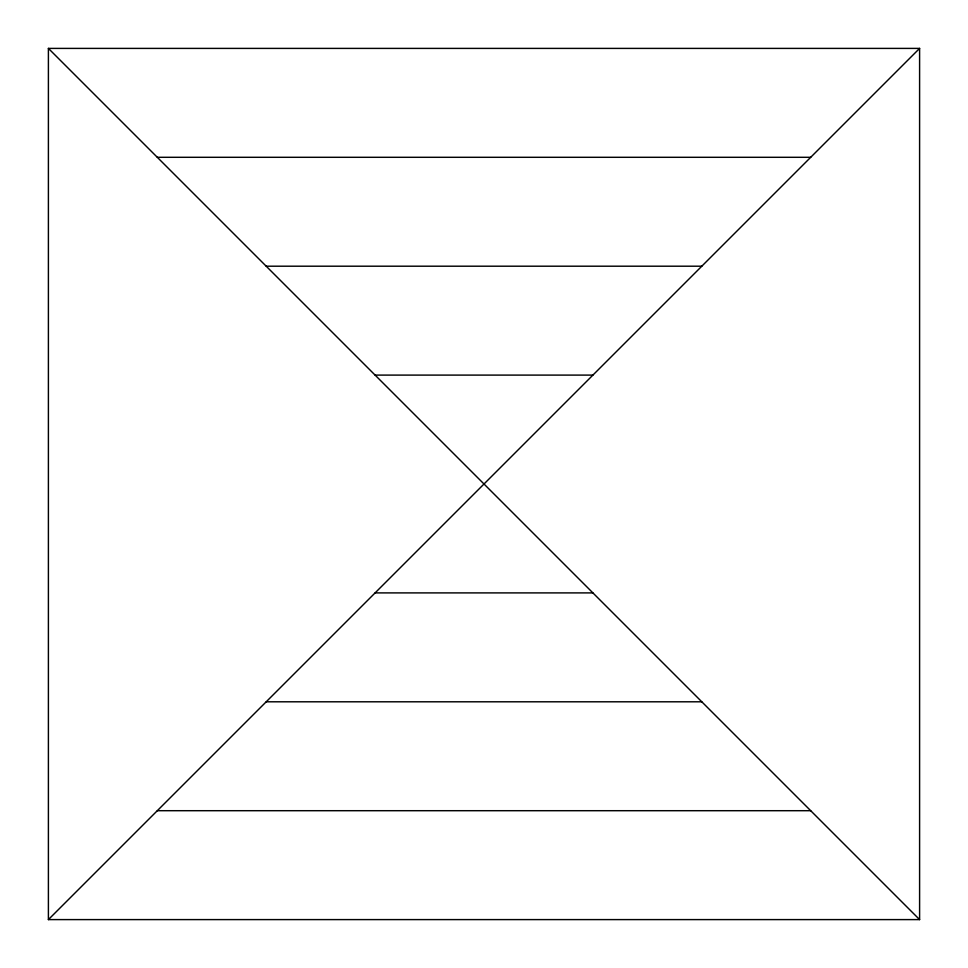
<?xml version="1.0" encoding="UTF-8"?>
<svg xmlns="http://www.w3.org/2000/svg" width="968" height="968" viewBox="0 0 968 968"><rect width="100%" height="100%" fill="white"/><g stroke="black" fill="none" stroke-linecap="round" stroke-linejoin="round"><path stroke-width="1.45" d="M48.4 919.6L919.6 48.4L48.4 48.4L48.4 919.6L919.6 919.6L919.6 48.4M157.3 157.3L810.7 157.3M266.2 266.2L701.8 266.2M375.1 375.1L592.9 375.1M375.1 592.9L592.9 592.9M266.2 701.8L701.8 701.8M157.3 810.7L810.7 810.7M48.4 48.4L919.6 919.6"/></g></svg>
